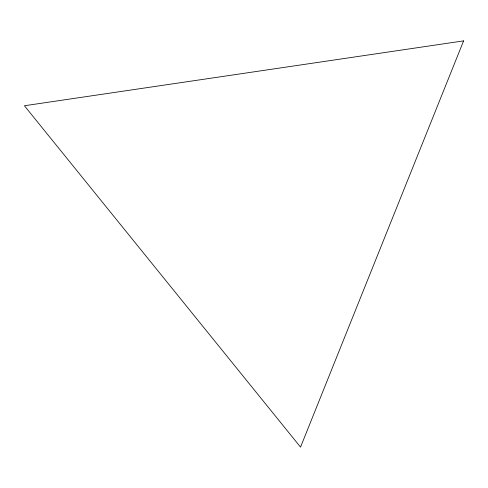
<?xml version="1.0" encoding="UTF-8"?>
<svg xmlns="http://www.w3.org/2000/svg" width="488" height="488" viewBox="0 0 488 488"><rect width="100%" height="100%" fill="white"/><g stroke="black" fill="none" stroke-linecap="round" stroke-linejoin="round"><path stroke-width="0.73" d="M463.6 40.882L300.535 447.118L24.4 105.75L463.6 40.882"/></g></svg>
